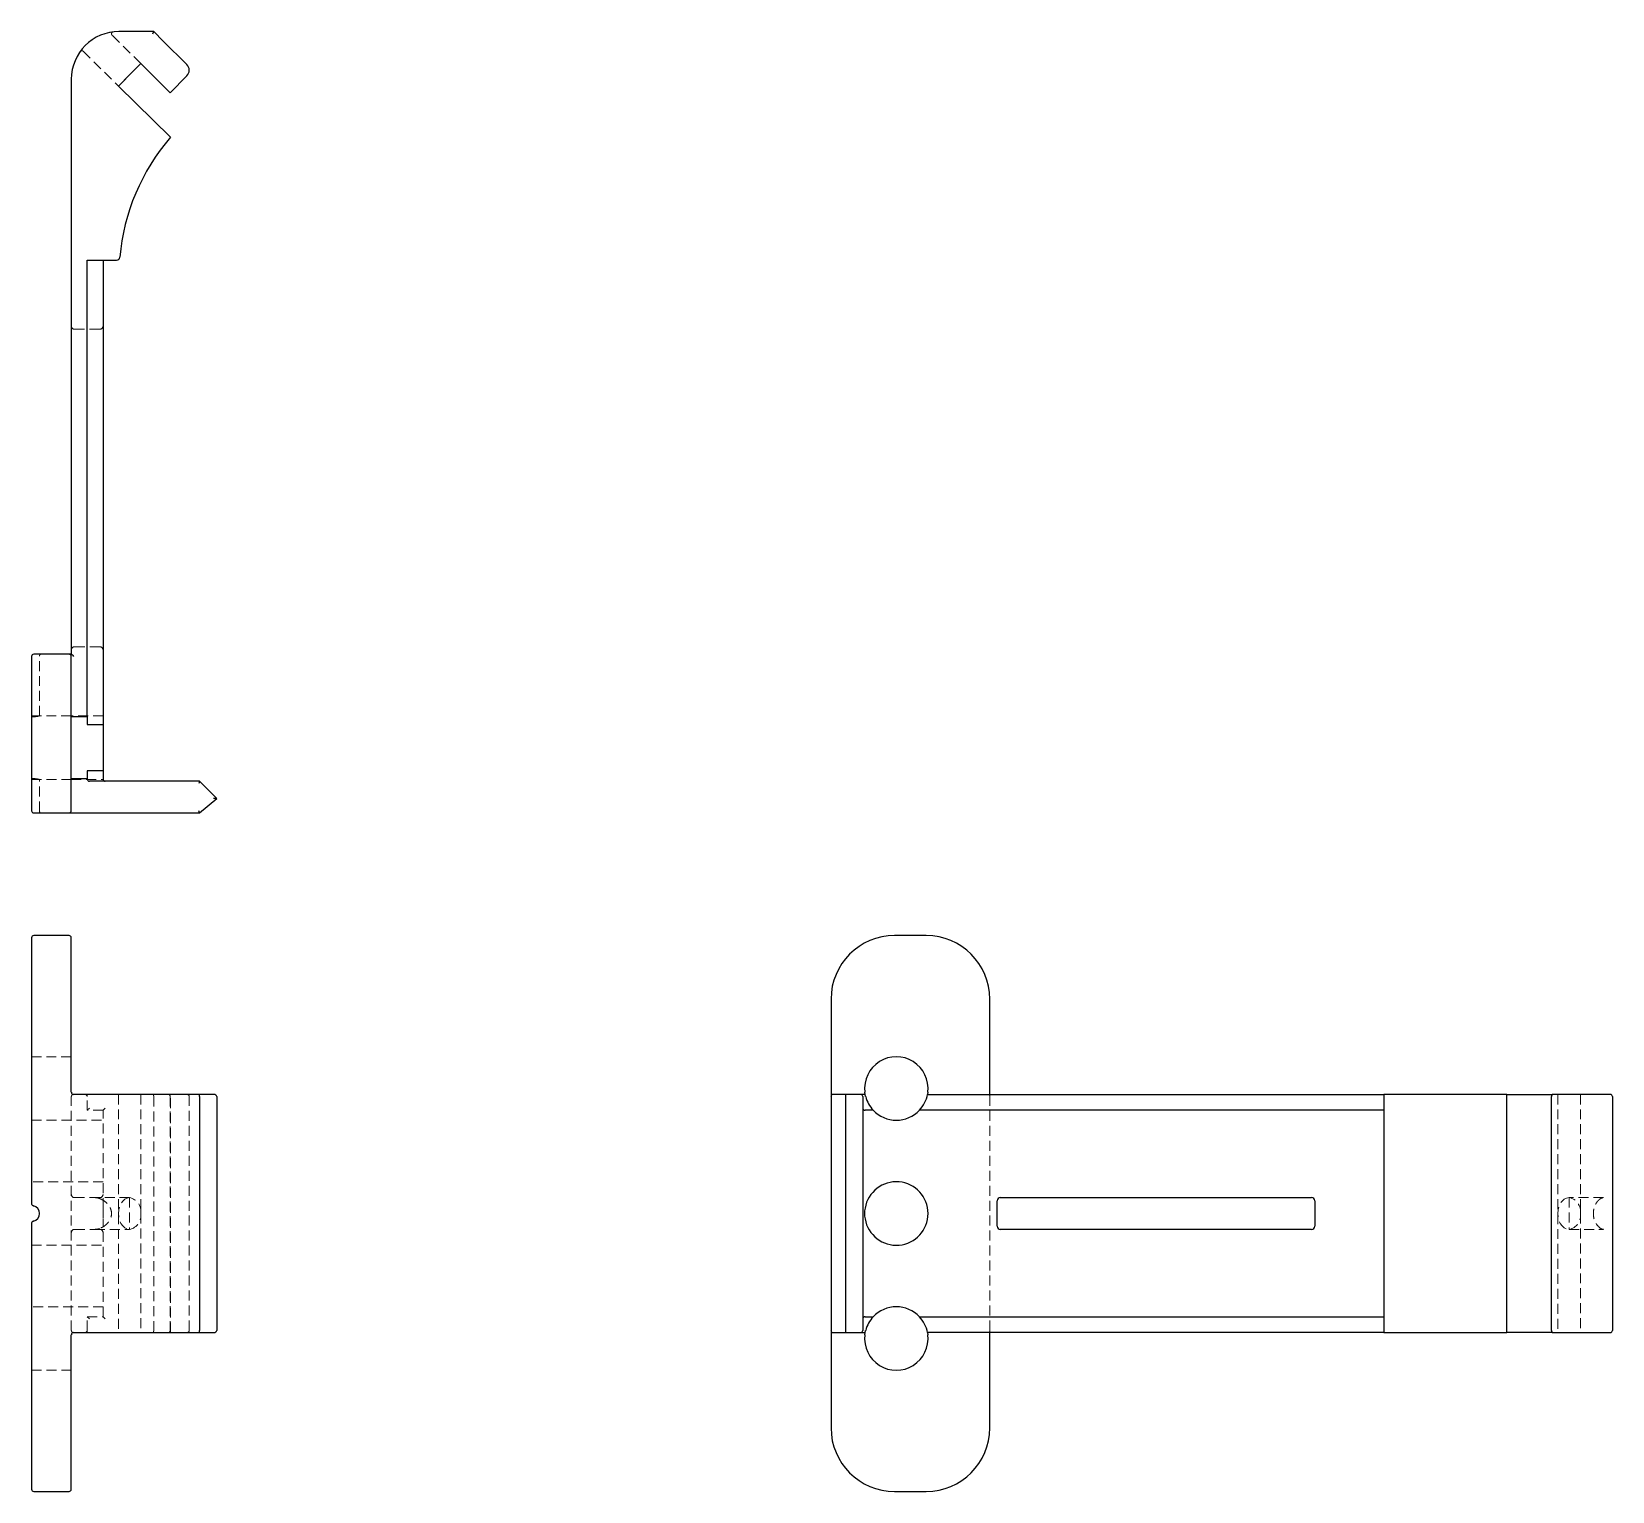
# Model space of a CAD drawing. Header units: millimetres. Extents: x 71 to 273, y 22 to 208.
import ezdxf

# ---------------------------------------------------------------- set-up
doc = ezdxf.new("R2010")
doc.units = ezdxf.units.MM
doc.linetypes.add('HIDDEN', pattern=[1.905, 1.27, -0.635])

msp = doc.modelspace()

# ---------------------------------------------------------------- linework, layer by layer
at = {"color": 7, "linetype": 'HIDDEN', "lineweight": 18}
for p, q in [((81.22, 207.41), (81.16, 207.4)), ((81.42, 207.44), (81.22, 207.41)), ((81.48, 207.42), (81.46, 207.42)), ((85.12, 203.44), (81.46, 207.06)), ((77.49, 205.07), (77.48, 205.06)), ((77.48, 205.06), (77.48, 205.06)), ((77.77, 205.02), (82.27, 200.56)), ((83.69, 202), (82.27, 200.56)), ((76.67, 169.61), (79.9, 169.61)), ((79.9, 129.17), (76.67, 129.17)), ((72.22, 120.37), (72.22, 128.03)), ((76.26, 120.37), (71.21, 120.37)), ((80.31, 120.37), (76.26, 120.37)), ((78.29, 120.3), (76.55, 120.3)), ((80.31, 119.26), (78.29, 119.26)), ((78.29, 119.26), (78.29, 119.26)), ((78.29, 113.39), (80.31, 113.39)), ((78.29, 113.39), (78.29, 113.39)), ((71.21, 112.28), (76.26, 112.28)), ((71.38, 112.41), (71.61, 112.39)), ((72.22, 108.21), (72.22, 112.28)), ((76.26, 112.28), (80.31, 112.28)), ((76.55, 112.35), (78, 112.35)), ((76.26, 76.97), (71.21, 76.97)), ((76.26, 42.12), (76.26, 71.88)), ((78.29, 72.17), (78.29, 71.88)), ((78.29, 70.14), (78.29, 71.88)), ((82.28, 72.17), (82.28, 41.83)), ((85.12, 72.17), (85.12, 57)), ((86.76, 71.88), (86.76, 42.12)), ((88.85, 71.88), (88.85, 42.12)), ((88.88, 41.83), (88.88, 72.17)), ((91.29, 42.12), (91.29, 71.88)), ((193.23, 71.95), (193.23, 72.17)), ((193.23, 71.88), (193.23, 71.95)), ((193.23, 42.12), (193.23, 71.88)), ((265.56, 72.17), (265.56, 41.83)), ((268.44, 72.17), (268.44, 57)), ((71.21, 68.88), (80.31, 68.88)), ((78.29, 70.14), (78.57, 70.43)), ((80.31, 70.14), (78.29, 70.14)), ((80.59, 70.43), (80.31, 70.14)), ((80.31, 57.68), (80.31, 70.14)), ((80.31, 61.04), (71.21, 61.04)), ((76.67, 59.02), (79.9, 59.02)), ((83.69, 59.02), (79.26, 59.02)), ((83.69, 59.02), (83.69, 54.98)), ((267, 59.02), (267, 54.98)), ((271.39, 59.02), (267, 59.02)), ((271.25, 58.98), (271.39, 59.02)), ((85.12, 57), (85.12, 41.83)), ((268.44, 57), (268.44, 41.83)), ((79.9, 54.98), (76.67, 54.98)), ((79.26, 54.98), (83.69, 54.98)), ((80.31, 43.86), (80.31, 56.32)), ((267, 54.98), (271.39, 54.98)), ((71.21, 52.96), (80.31, 52.96)), ((80.31, 45.12), (71.21, 45.12)), ((78.57, 43.57), (78.29, 43.86)), ((78.29, 42.12), (78.29, 43.86)), ((78.29, 43.86), (80.31, 43.86)), ((80.59, 43.57), (80.31, 43.86)), ((78.29, 42.12), (78.29, 41.83)), ((193.23, 42.05), (193.23, 42.12)), ((193.23, 41.83), (193.23, 42.05)), ((71.21, 37.03), (76.26, 37.03))]:
    msp.add_line(p, q, dxfattribs=at)
at = {"color": 7, "linetype": 'Continuous', "lineweight": 25}
for p, q in [((86.76, 207.52), (82.33, 207.52)), ((86.64, 207.23), (86.76, 207.52)), ((87.96, 206.31), (86.76, 207.52)), ((90.99, 203.32), (87.96, 206.31)), ((83.69, 202), (85.12, 203.44)), ((85.12, 203.44), (88.65, 199.94)), ((76.26, 201.45), (76.26, 128.23)), ((82.28, 200.56), (83.69, 202)), ((88.85, 199.74), (90.99, 201.88)), ((88.88, 194.06), (82.28, 200.56)), ((88.65, 199.94), (88.85, 199.74)), ((78.29, 178.42), (82.03, 178.42)), ((78.29, 120.3), (78.29, 178.42)), ((80.31, 178.42), (80.31, 119.26)), ((71.21, 127.95), (71.21, 120.14)), ((75.98, 128.23), (71.49, 128.23)), ((76.27, 128.23), (75.98, 128.23)), ((76.26, 120.14), (76.26, 127.95)), ((71.21, 120.14), (71.21, 116.1)), ((76.26, 116.1), (76.26, 120.14)), ((76.55, 120.3), (78.29, 120.3)), ((78.29, 120.3), (78.29, 119.26)), ((78.29, 119.26), (80.31, 119.26)), ((80.31, 119.26), (80.31, 113.39)), ((71.21, 116.1), (71.21, 108.29)), ((76.26, 108.29), (76.26, 116.1)), ((80.31, 113.39), (78.29, 113.39)), ((78.29, 113.39), (78.29, 112.42)), ((80.31, 113.39), (80.31, 112.34)), ((78, 112.35), (76.55, 112.35)), ((78.29, 112.34), (78.29, 112.42)), ((92.6, 112.05), (78.57, 112.05)), ((92.6, 112.05), (92.49, 111.77)), ((94.8, 109.86), (92.6, 112.05)), ((92.6, 108.01), (94.8, 109.86)), ((94.8, 109.86), (94.38, 109.87)), ((71.49, 108.01), (75.98, 108.01)), ((75.98, 108.01), (76.55, 108.01)), ((76.55, 108.01), (92.6, 108.01)), ((92.6, 108.01), (92.5, 108.29)), ((71.21, 92.11), (71.21, 84.3)), ((75.98, 92.39), (71.49, 92.39)), ((76.26, 84.3), (76.26, 92.11)), ((185.14, 92.39), (181.1, 92.39)), ((71.21, 84.3), (71.21, 58.2)), ((76.26, 72.45), (76.26, 84.3)), ((173.01, 84.3), (173.01, 72.45)), ((193.23, 72.45), (193.23, 84.3)), ((92.5, 72.17), (76.55, 72.17)), ((94.38, 72.17), (92.5, 72.17)), ((92.6, 71.88), (92.6, 42.12)), ((94.8, 71.88), (94.8, 42.12)), ((173.01, 72.45), (173.01, 71.88)), ((173.01, 71.88), (173.01, 42.12)), ((174.87, 72.17), (173.29, 72.17)), ((174.86, 71.88), (174.86, 42.12)), ((176.77, 72.17), (174.87, 72.17)), ((177.34, 72.17), (176.77, 72.17)), ((177.05, 71.88), (177.05, 42.12)), ((177.35, 72.17), (177.34, 72.17)), ((185.3, 72.17), (243.42, 72.17)), ((193.23, 72.17), (193.23, 72.45)), ((243.42, 72.17), (243.42, 41.83)), ((243.78, 72.17), (243.42, 72.17)), ((259.06, 72.17), (243.78, 72.17)), ((259.06, 41.83), (259.06, 72.17)), ((259.06, 72.17), (264.94, 72.17)), ((264.74, 71.88), (264.74, 42.12)), ((267.08, 72.17), (264.94, 72.17)), ((268.12, 72.17), (267.08, 72.17)), ((271.11, 72.17), (268.12, 72.17)), ((272.23, 72.17), (271.11, 72.17)), ((272.52, 71.88), (272.52, 42.12)), ((178.39, 70.14), (177.34, 70.14)), ((243.42, 70.14), (184.26, 70.14)), ((194.17, 55.38), (194.17, 58.62)), ((194.57, 59.02), (234.21, 59.02)), ((234.61, 58.62), (234.61, 55.38)), ((71.21, 55.8), (71.21, 29.7)), ((234.21, 54.98), (194.57, 54.98)), ((177.34, 43.86), (178.39, 43.86)), ((184.26, 43.86), (243.42, 43.86)), ((76.26, 29.7), (76.26, 41.55)), ((76.55, 41.83), (92.5, 41.83)), ((92.5, 41.83), (94.38, 41.83)), ((173.01, 42.12), (173.01, 41.55)), ((173.01, 41.55), (173.01, 29.7)), ((173.29, 41.83), (174.87, 41.83)), ((174.87, 41.83), (176.77, 41.83)), ((176.77, 41.83), (177.34, 41.83)), ((177.34, 41.83), (177.35, 41.83)), ((243.42, 41.83), (185.3, 41.83)), ((193.23, 41.55), (193.23, 41.83)), ((193.23, 29.7), (193.23, 41.55)), ((243.42, 41.83), (243.78, 41.83)), ((243.78, 41.83), (259.06, 41.83)), ((264.94, 41.83), (259.06, 41.83)), ((264.94, 41.83), (267.08, 41.83)), ((267.08, 41.83), (268.12, 41.83)), ((268.12, 41.83), (271.11, 41.83)), ((271.11, 41.83), (272.23, 41.83)), ((71.21, 29.7), (71.21, 21.89)), ((76.26, 21.89), (76.26, 29.7)), ((71.49, 21.61), (75.98, 21.61)), ((181.1, 21.61), (185.14, 21.61))]:
    msp.add_line(p, q, dxfattribs=at)
at = {"color": 7, "linetype": 'HIDDEN', "lineweight": 18, "flags": 128}
for points in [[(83.69, 59.02), (83.38, 58.97), (83.08, 58.82), (82.81, 58.58), (82.58, 58.26), (82.41, 57.88), (82.31, 57.45), (82.27, 57), (82.31, 56.55), (82.41, 56.12), (82.58, 55.74), (82.81, 55.42), (83.08, 55.18), (83.38, 55.03), (83.69, 54.98)], [(267, 59.02), (266.68, 58.97), (266.38, 58.82), (266.1, 58.58), (265.87, 58.26), (265.7, 57.88), (265.6, 57.45), (265.56, 57), (265.6, 56.55), (265.7, 56.12), (265.87, 55.74), (266.1, 55.42), (266.38, 55.18), (266.68, 55.03), (267, 54.98)]]:
    msp.add_lwpolyline(points, dxfattribs=at)
at = {"color": 7, "linetype": 'Continuous', "lineweight": 25}
for centre, radius, start, end in [((82.33, 201.45), 6.07, 90, 180), ((90.27, 202.6), 1.01, 315, 45.2913), ((109.41, 176.39), 27.08, 139.283, 174.9342), ((82.03, 178.82), 0.404, 270, 354.9342), ((71.49, 127.95), 0.283, 90, 180), ((75.98, 127.95), 0.283, 0, 90), ((78.57, 112.34), 0.283, 180, 270), ((80.59, 112.34), 0.283, 180, 270), ((71.49, 108.29), 0.283, 180, 270), ((75.98, 108.29), 0.283, 270, 0), ((71.49, 92.11), 0.283, 90, 180), ((75.98, 92.11), 0.283, 0, 90), ((181.1, 84.3), 8.09, 90, 180), ((185.14, 84.3), 8.09, 0, 90), ((181.33, 72.92), 4.04, 353.281, 186.719), ((76.55, 72.45), 0.283, 180, 270), ((173.29, 71.88), 0.283, 90, 180), ((176.77, 71.88), 0.283, 0, 90), ((181.33, 72.92), 4.04, 194.8921, 223.3931), ((181.33, 72.92), 4.04, 316.6069, 349.2222), ((272.23, 71.88), 0.283, 0, 90), ((177.34, 70.43), 0.283, 180, 270), ((181.33, 72.92), 4.04, 223.3931, 316.6069), ((181.33, 57), 4.04, 189.6596, 170.3404), ((194.57, 58.62), 0.404, 90, 180), ((234.21, 58.62), 0.404, 0, 90), ((71.21, 57), 1.01, 283.4934, 76.5066), ((194.57, 55.38), 0.404, 180, 270), ((234.21, 55.38), 0.404, 270, 0), ((181.33, 41.08), 4.04, 43.4069, 136.5931), ((177.34, 43.57), 0.283, 90, 180), ((181.33, 41.08), 4.04, 136.5931, 165.0975), ((181.33, 41.08), 4.04, 10.788, 43.4069), ((76.55, 41.55), 0.283, 90, 180), ((173.29, 42.12), 0.283, 180, 270), ((176.77, 42.12), 0.283, 270, 0), ((181.33, 41.08), 4.04, 173.2709, 6.7291), ((272.23, 42.12), 0.283, 270, 0), ((181.1, 29.7), 8.09, 180, 270), ((185.14, 29.7), 8.09, 270, 0), ((71.49, 21.89), 0.283, 180, 270), ((75.98, 21.89), 0.283, 270, 0)]:
    msp.add_arc(centre, radius, start, end, dxfattribs=at)
at = {"color": 7, "linetype": 'HIDDEN', "lineweight": 18}
for centre, radius, start, end in [((76.67, 170.02), 0.404, 180, 270), ((79.9, 170.02), 0.404, 270, 0), ((76.67, 128.77), 0.404, 90, 180), ((79.9, 128.77), 0.404, 0, 90), ((72.42, 128.03), 0.202, 90, 180), ((72.42, 108.21), 0.202, 180, 270), ((76.55, 71.88), 0.283, 165.5225, 180), ((78, 71.88), 0.283, 0, 90), ((91, 71.88), 0.283, 0, 90), ((76.67, 59.43), 0.404, 180, 270), ((79.9, 59.43), 0.404, 270, 0), ((83.33, 57.26), 1.8, 351.8617, 78.3913), ((266.65, 57.25), 1.81, 352.0394, 78.7629), ((83.33, 56.74), 1.8, 281.6087, 8.1383), ((266.65, 56.75), 1.81, 281.2371, 7.9606), ((76.67, 54.57), 0.404, 90, 180), ((79.9, 54.57), 0.404, 0, 90), ((76.55, 42.12), 0.283, 180, 194.4775), ((78, 42.12), 0.283, 270, 0), ((91, 42.12), 0.283, 270, 0)]:
    msp.add_arc(centre, radius, start, end, dxfattribs=at)
for centre, ratio, start_param, end_param in [((86.64, 71.88), 0.414214, 4.712389, 6.283185), ((88.65, 71.88), 0.710702, 4.712389, 6.283185), ((92.49, 71.88), 0.414214, 4.712389, 6.283185), ((86.64, 42.12), 0.414214, 3.141593, 4.712389), ((88.65, 42.12), 0.710702, 3.141593, 4.712389), ((92.49, 42.12), 0.414214, 3.141593, 4.712389)]:
    msp.add_ellipse(centre, major_axis=(0, 0.283), ratio=ratio, start_param=start_param, end_param=end_param, dxfattribs=at)
at = {"color": 7, "linetype": 'Continuous', "lineweight": 25}
for centre, major_axis, ratio, start_param, end_param in [((92.5, 71.88), (0, 0.283), 0.364056, 4.712389, 6.283185), ((94.38, 71.88), (0.419, 0), 0.676288, 0, 1.570796), ((174.87, 71.88), (0, 0.283), 0.064447, 0, 1.570796), ((264.94, 71.88), (0, 0.283), 0.703511, 0, 1.570796), ((92.5, 42.12), (0, 0.283), 0.364056, 3.141593, 4.712389), ((94.38, 42.12), (0.419, 0), 0.676288, 4.712389, 6.283185), ((174.87, 42.12), (0, 0.283), 0.064447, 1.570796, 3.141593), ((264.94, 42.12), (0, 0.283), 0.703511, 1.570796, 3.141593)]:
    msp.add_ellipse(centre, major_axis=major_axis, ratio=ratio, start_param=start_param, end_param=end_param, dxfattribs=at)
at = {"color": 7, "linetype": 'HIDDEN', "lineweight": 18}
for points, knots in [([(81.46, 207.42), (81.46, 207.43), (81.46, 207.44), (81.36, 207.43), (81.32, 207.42)], [0, 0, 0, 0, 0.637957, 1, 1, 1, 1]), ([(81.46, 207.06), (81.45, 207.07), (81.42, 207.1), (81.4, 207.14), (81.39, 207.19), (81.38, 207.24), (81.39, 207.29), (81.41, 207.34), (81.44, 207.38), (81.46, 207.41), (81.48, 207.42)], [0, 0, 0, 0, 0.1249627, 0.2499587, 0.3749475, 0.5000207, 0.6251127, 0.7500639, 0.87505, 1, 1, 1, 1]), ([(81.6, 207.47), (81.58, 207.47), (81.53, 207.46), (81.49, 207.43), (81.48, 207.42)], [0, 0, 0, 0, 0.500285, 1, 1, 1, 1]), ([(77.49, 205.07), (77.47, 205.06), (77.44, 205.04), (77.42, 205.01), (77.41, 204.99)], [0, 0, 0, 0, 0.497284, 1, 1, 1, 1]), ([(77.48, 205.06), (77.5, 205.07), (77.55, 205.09), (77.63, 205.09), (77.71, 205.07), (77.75, 205.04), (77.77, 205.02)], [0, 0, 0, 0, 0.25014, 0.500161, 0.750177, 1, 1, 1, 1]), ([(71.38, 120.24), (71.33, 120.24), (71.28, 120.24), (71.22, 120.22), (71.21, 120.2), (71.21, 120.19)], [0, 0, 0, 0, 0.5, 0.5, 1, 1, 1, 1]), ([(71.38, 120.24), (71.49, 120.25), (71.71, 120.27), (71.97, 120.31), (72.16, 120.35), (72.21, 120.37), (72.22, 120.37), (72.21, 120.37), (72.21, 120.37)], [0, 0, 0, 0, 0.228757, 0.457323, 0.690001, 0.921394, 0.96036, 1, 1, 1, 1]), ([(71.21, 112.46), (71.21, 112.45), (71.22, 112.43), (71.29, 112.41), (71.33, 112.41), (71.38, 112.41)], [0, 0, 0, 0, 0.5, 0.5, 1, 1, 1, 1]), ([(72.21, 112.28), (72.21, 112.28), (72.2, 112.29), (72.05, 112.32), (71.82, 112.36), (71.57, 112.39), (71.42, 112.4), (71.38, 112.41)], [0, 0, 0, 0, 0.194168, 0.426968, 0.665162, 0.908024, 1, 1, 1, 1]), ([(76.27, 71.95), (76.28, 71.99), (76.3, 72.03), (76.35, 72.09), (76.37, 72.11), (76.45, 72.16), (76.5, 72.17), (76.55, 72.17)], [0, 0, 0, 0, 0.25, 0.25, 0.5, 0.5, 1, 1, 1, 1]), ([(193.23, 71.95), (193.23, 71.99), (193.22, 72.03), (193.19, 72.09), (193.17, 72.11), (193.08, 72.16), (193.02, 72.17), (192.95, 72.17)], [0, 0, 0, 0, 0.25, 0.25, 0.5, 0.5, 1, 1, 1, 1]), ([(79.24, 59.02), (79.39, 59.02), (79.57, 59.01), (79.74, 58.94), (79.77, 58.93)], [0, 0, 0, 0, 0.86121, 1, 1, 1, 1]), ([(79.77, 58.93), (79.88, 58.89), (80.24, 58.77), (80.75, 58.4), (81.19, 57.85), (81.4, 57.26), (81.38, 56.61), (81.13, 56.07), (80.76, 55.63), (80.35, 55.3), (80.03, 55.17), (79.87, 55.1)], [0, 0, 0, 0, 0.075268, 0.230651, 0.353881, 0.466705, 0.572956, 0.70408, 0.791289, 0.893, 1, 1, 1, 1]), ([(271.39, 54.98), (271.29, 55), (271.12, 55.02), (270.79, 55.26), (270.48, 55.62), (270.2, 56.18), (270.06, 56.86), (270.12, 57.55), (270.31, 58.05), (270.52, 58.43), (270.77, 58.72), (271.04, 58.94), (271.19, 58.97), (271.25, 58.98)], [0, 0, 0, 0, 0.103695, 0.184643, 0.282039, 0.383767, 0.506995, 0.617567, 0.712385, 0.772574, 0.849044, 0.941503, 1, 1, 1, 1]), ([(271.39, 59.02), (271.34, 59.02), (271.29, 59.02), (271.23, 59), (271.23, 59)], [0, 0, 0, 0, 0.970925, 1, 1, 1, 1]), ([(80.31, 57.68), (80.31, 57.45), (80.31, 57.23), (80.31, 56.77), (80.31, 56.55), (80.31, 56.32)], [0, 0, 0, 0, 0.5, 0.5, 1, 1, 1, 1]), ([(79.87, 55.1), (79.86, 55.09), (79.65, 54.99), (79.44, 54.99), (79.25, 54.98)], [0, 0, 0, 0, 0.061348, 1, 1, 1, 1]), ([(76.27, 42.05), (76.28, 42.01), (76.3, 41.97), (76.35, 41.91), (76.37, 41.89), (76.45, 41.84), (76.5, 41.83), (76.55, 41.83)], [0, 0, 0, 0, 0.25, 0.25, 0.5, 0.5, 1, 1, 1, 1]), ([(193.23, 42.05), (193.23, 42.01), (193.22, 41.97), (193.19, 41.91), (193.17, 41.89), (193.08, 41.84), (193.02, 41.83), (192.95, 41.83)], [0, 0, 0, 0, 0.25, 0.25, 0.5, 0.5, 1, 1, 1, 1])]:
    msp.add_open_spline(points, degree=3, knots=knots, dxfattribs=at)
at = {"color": 7, "linetype": 'Continuous', "lineweight": 25}
for points, knots in [([(76.27, 128.23), (76.28, 128.23), (76.3, 128.22), (76.35, 128.19), (76.37, 128.17), (76.45, 128.08), (76.5, 128.02), (76.55, 127.95)], [0, 0, 0, 0, 0.25, 0.25, 0.5, 0.5, 1, 1, 1, 1]), ([(76.26, 120.34), (76.26, 120.33), (76.29, 120.32), (76.4, 120.3), (76.47, 120.3), (76.55, 120.3)], [0, 0, 0, 0, 0.5, 0.5, 1, 1, 1, 1]), ([(76.55, 112.35), (76.47, 112.35), (76.4, 112.35), (76.29, 112.33), (76.26, 112.32), (76.26, 112.31)], [0, 0, 0, 0, 0.5, 0.5, 1, 1, 1, 1]), ([(78.29, 112.42), (78.29, 112.4), (78.26, 112.38), (78.15, 112.36), (78.08, 112.35), (78, 112.35)], [0, 0, 0, 0, 0.5, 0.5, 1, 1, 1, 1]), ([(177.35, 72.17), (177.35, 72.17), (177.35, 72.2), (177.33, 72.3), (177.32, 72.38), (177.31, 72.45)], [0, 0, 0, 0, 0.5, 0.5, 1, 1, 1, 1]), ([(177.42, 71.88), (177.4, 71.96), (177.38, 72.03), (177.36, 72.14), (177.35, 72.17), (177.35, 72.17)], [0, 0, 0, 0, 0.5, 0.5, 1, 1, 1, 1]), ([(185.34, 72.45), (185.33, 72.38), (185.32, 72.3), (185.3, 72.2), (185.3, 72.17), (185.3, 72.17)], [0, 0, 0, 0, 0.5, 0.5, 1, 1, 1, 1]), ([(71.38, 58), (71.33, 58), (71.29, 58.03), (71.23, 58.1), (71.21, 58.15), (71.21, 58.2)], [0, 0, 0, 0, 0.5, 0.5, 1, 1, 1, 1]), ([(71.38, 58), (71.38, 58), (71.39, 57.99), (71.43, 57.99), (71.44, 57.98)], [0, 0, 0, 0, 0.004609641, 0.008066872, 0.008066872, 0.008066872, 0.008066872]), ([(177.34, 57.68), (177.3, 57.45), (177.28, 57.23), (177.28, 56.77), (177.3, 56.55), (177.34, 56.32)], [0, 0, 0, 0, 0.5, 0.5, 1, 1, 1, 1]), ([(71.38, 56), (71.32, 55.99), (71.24, 55.94), (71.21, 55.84), (71.21, 55.8)], [0, 0, 0, 0, 0.571429, 1, 1, 1, 1]), ([(71.44, 56.02), (71.43, 56.01), (71.39, 56.01), (71.38, 56), (71.38, 56)], [0, 0, 0, 0, 0.003457184, 0.008066762, 0.008066762, 0.008066762, 0.008066762]), ([(177.31, 41.55), (177.32, 41.62), (177.33, 41.7), (177.35, 41.8), (177.35, 41.83), (177.35, 41.83)], [0, 0, 0, 0, 0.5, 0.5, 1, 1, 1, 1]), ([(177.35, 41.83), (177.35, 41.83), (177.36, 41.86), (177.38, 41.97), (177.4, 42.04), (177.42, 42.12)], [0, 0, 0, 0, 0.5, 0.5, 1, 1, 1, 1]), ([(185.3, 41.83), (185.3, 41.83), (185.3, 41.8), (185.32, 41.7), (185.33, 41.62), (185.34, 41.55)], [0, 0, 0, 0, 0.5, 0.5, 1, 1, 1, 1])]:
    msp.add_open_spline(points, degree=3, knots=knots, dxfattribs=at)

doc.saveas('drawing.dxf')
